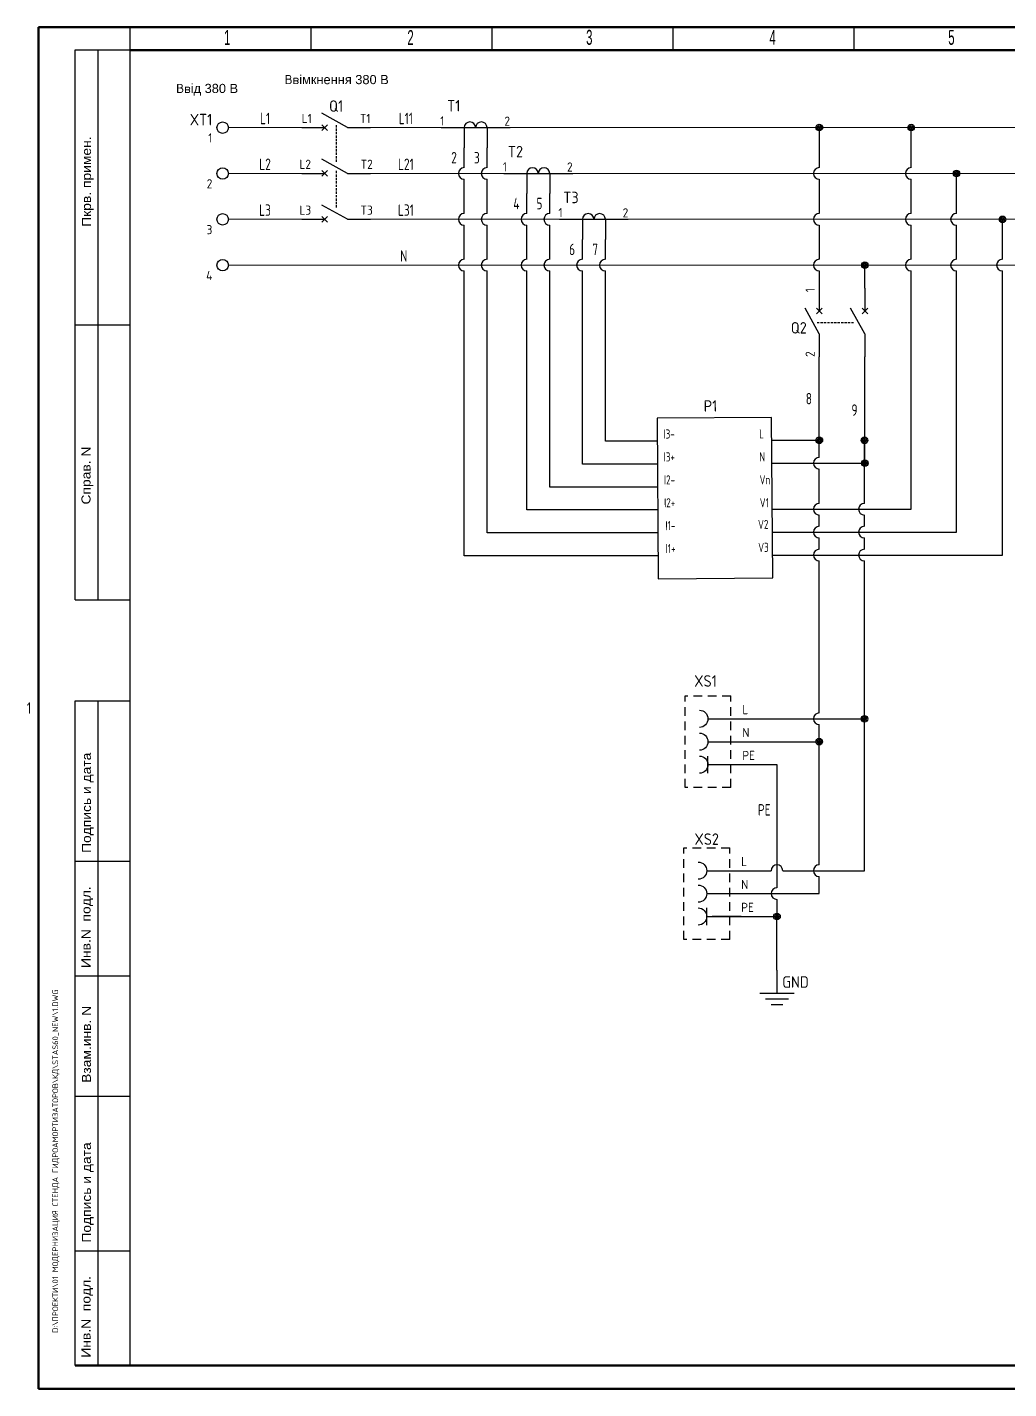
# Model space of a CAD drawing. Header units: millimetres. Extents: x -22 to 400, y -5 to 292.
# Drawn here: x -22.4 to 191.7, y -5.1 to 291.9 of the extents above; entities that cross this region are included whole.
import ezdxf
from ezdxf.enums import TextEntityAlignment as Align

# ---------------------------------------------------------------- set-up
doc = ezdxf.new("R2010")
doc.units = ezdxf.units.MM
doc.linetypes.add('Caddy_Solid', pattern=[0])
doc.linetypes.add('DASHED', pattern=[0.75, 0.5, -0.25])
for name, color, linetype in [('BLU_10.0mm^2', 5, 'Continuous'), ('GRN_0.75mm^2', 3, 'Continuous'), ('LINK', 9, 'DASHED'), ('SYMS', 7, 'Continuous'), ('TAGS', 51, 'Continuous'), ('TERMS', 4, 'Continuous'), ('TITLE', 7, 'Continuous'), ('WIREFIXED', 130, 'Continuous'), ('WIRENO', 70, 'Continuous')]:
    doc.layers.add(name, color=color, linetype=linetype)
doc.styles.add('Caddy_Vectorfont1n', font='arial.ttf', dxfattribs={"width": 1.1})
doc.styles.add('Caddy_Vectorfont1p', font='arial.ttf', dxfattribs={"width": 0.9})
doc.styles.add('GOST-2.304_Type-B', font='GOST Common.ttf')
doc.styles.add('ITALIC', font='ITALIC')
doc.styles.add('SIMPLEX', font='simplex')
doc.styles.add('WD', font='txt.shx')
doc.styles.add('WD_IEC', font='ISOCP2.shx', dxfattribs={"width": 0.9, "height": 4})

# ---------------------------------------------------------------- blocks, each defined once
blk = doc.blocks.new('wd_tb')
at = {"layer": 'TITLE', "color": 1, "style": 'ITALIC'}
for tag, p in [('DWG#', (71.9, 22.22)), ('TITLE#1', (13.67, 8.9)), ('TITLE#2', (2.38, 0.12)), ('TITLE#3', (2.35, -5.88)), ('TITLE#4', (0.88, -21.24))]:
    blk.add_attdef(tag, text='', height=2, dxfattribs=at).set_placement(p, align=Align.CENTER)
at = {"layer": 'TITLE', "color": 1}
for tag, p, height, style in [('JOB#', (-27.8, 21.28), 2, 'ITALIC'), ('ENGINEER', (-76.08, 2.7), 1.25, 'ITALIC'), ('DATE', (-40.71, 2.54), 1.25, 'SIMPLEX'), ('CHKDBY', (-76.23, -2.52), 1.25, 'ITALIC'), ('SHTS', (71.86, -5.33), 2, 'ITALIC'), ('NORMCON', (-76.52, -8.22), 1.25, 'ITALIC'), ('DRAWNBY', (-76.01, -22.6), 1.25, 'ITALIC')]:
    blk.add_attdef(tag, p, '', height=height, dxfattribs=dict(at, style=style))
at = {"layer": 'TITLE', "color": 1, "style": 'ITALIC'}
blk.add_attdef('SH#', text='', height=2, dxfattribs=at).set_placement((62.92, -5.33), align=Align.RIGHT)
at = {"layer": 'TITLE', "color": 1, "style": 'SIMPLEX'}
blk.add_attdef('CAD#', (-323.45, -16.36), '', height=1.25, rotation=90, dxfattribs=at)
at = {"layer": 'TITLE', "color": 7, "flags": 9}
blk.add_attdef('WD_TB', (-308.28, -23.38), '', height=1.57, dxfattribs=at)
blk = doc.blocks.new('HT0002')
blk.add_circle((0, 0), 1.25)
at = {"style": 'WD_IEC'}
for tag, p in [('INST', (-2.25, 6.5)), ('LOC', (-2.25, 3.5)), ('DESC1', (-2.25, -6.25)), ('DESC2', (-2.25, -9.25)), ('DESC3', (-2.25, -12.25))]:
    blk.add_attdef(tag, text='', height=2.5, dxfattribs=at).set_placement(p, align=Align.RIGHT)
at = {"style": 'WD_IEC', "flags": 1}
for tag, p, height in [('ASSYCODE', (2.75, 10.75), 1), ('CATDESC', (2.75, 9.25), 1), ('MFG', (2.75, 7.25), 1.5), ('CAT', (2.75, 4.75), 1.5), ('X4PIN01', (-1.25, 1), 0.25), ('X4TERM01', (-1.25, 0), 0.25), ('X4TERMDESC01', (-1.25, 0.5), 0.4), ('STRIPSEQ', (0, 0), 0.025), ('X2PIN01', (0, 2.25), 0.25), ('X2TERM01', (0, 1.25), 0.25), ('X8PIN01', (0, -0.25), 0.25), ('X2TERMDESC01', (0, 1.75), 0.4), ('X1PIN01', (1.25, 1), 0.25), ('X1TERM01', (1.25, 0), 0.25), ('X1TERMDESC01', (1.25, 0.5), 0.4), ('LINKTERM', (0, -0.04), 0.025), ('X8TERM01', (0, -1.25), 0.25), ('X8TERMDESC01', (0, -0.75), 0.4)]:
    blk.add_attdef(tag, p, '', height=height, dxfattribs=at)
at = {"style": 'WD_IEC', "flags": 8}
for tag, height, p in [('TAGSTRIP', 2.5, (-2.25, 0.5)), ('TERM01', 2, (-2.25, -3.25))]:
    blk.add_attdef(tag, text='', height=height, dxfattribs=at).set_placement(p, align=Align.RIGHT)
blk = doc.blocks.new('HCB1')
for p, q in [((2.5, 0), (-3.12, 3.12)), ((-7.5, 0), (-2.5, 0)), ((-1.88, -0.62), (-3.12, 0.62)), ((-1.88, 0.62), (-3.12, -0.62)), ((2.5, 0), (7.5, 0))]:
    blk.add_line(p, q)
at = {"style": 'WD_IEC'}
for tag, p in [('INST', (-5, 11.12)), ('LOC', (-5, 7.62)), ('TAG1', (-5, 4.12)), ('DESC1', (-5, -11.25)), ('DESC2', (-5, -14.75)), ('DESC3', (-5, -18.25))]:
    blk.add_attdef(tag, text='', height=2.5, dxfattribs=at).set_placement(p, align=Align.RIGHT)
for tag, p, height, flags in [('MFG', (4.92, 12.12), 1.5, 9), ('CAT', (4.92, 9.62), 1.5, 9), ('TERM01', (-7.5, 1), 2, 8), ('X4TERM01', (-7.5, 0), 0.32, 1), ('X2LINK', (0, 2.46), 0.32, 1), ('X8LINK', (0, 0.55), 0.32, 1), ('X1TERM02', (7.5, 0), 0.32, 1), ('ASSYCODE', (12.25, -2.75), 1, 1), ('FAMILY', (12.25, -4.25), 1, 1), ('CATDESC', (12.25, -5.75), 1, 1), ('CONTACT', (12.5, -7.5), 1, 1), ('COMMON', (13.75, -8.75), 1, 1)]:
    blk.add_attdef(tag, p, '', height=height, dxfattribs=dict(at, flags=flags))
at = {"style": 'WD_IEC', "flags": 8}
blk.add_attdef('TERM02', text='', height=2, dxfattribs=at).set_placement((7.5, 1), align=Align.RIGHT)
at = {"lineweight": 15, "style": 'WD_IEC'}
for tag, p in [('RATING1', (-5, -3.75)), ('XREF', (-5, -7.5))]:
    blk.add_attdef(tag, text='', height=2.5, dxfattribs=at).set_placement(p, align=Align.RIGHT)
blk = doc.blocks.new('HCB2')
for p, q in [((2.5, 0), (-3.12, 3.12)), ((-7.5, 0), (-2.5, 0)), ((-1.88, -0.62), (-3.12, 0.62)), ((-1.88, 0.62), (-3.12, -0.62)), ((2.5, 0), (7.5, 0))]:
    blk.add_line(p, q)
at = {"style": 'WD_IEC'}
for tag, p in [('INST', (-5, 11.12)), ('LOC', (-5, 7.62)), ('TAG2', (-5, 4.12)), ('DESC1', (-5, -13.75)), ('DESC2', (-5, -17.25)), ('DESC3', (-5, -20.75))]:
    blk.add_attdef(tag, text='', height=2.5, dxfattribs=at).set_placement(p, align=Align.RIGHT)
for tag, p, height, flags in [('TERM01', (-8, 1), 2, 8), ('X4TERM01', (-7.5, 0), 0.32, 1), ('X2LINK', (0, 2.46), 0.32, 1), ('X8LINK', (0, 0.55), 0.32, 1), ('X1TERM02', (7.5, 0), 0.32, 1), ('FAMILY', (12.25, -4.25), 1, 1), ('CONTACT', (12.5, -7.5), 1, 1)]:
    blk.add_attdef(tag, p, '', height=height, dxfattribs=dict(at, flags=flags))
at = {"style": 'WD_IEC', "flags": 8}
blk.add_attdef('TERM02', text='', height=2, dxfattribs=at).set_placement((8, 1), align=Align.RIGHT)
at = {"lineweight": 15, "style": 'WD_IEC', "flags": 1}
blk.add_attdef('RATING1', text='', height=2.5, dxfattribs=at).set_placement((-5, -6.25), align=Align.RIGHT)
at = {"lineweight": 15, "style": 'WD_IEC'}
blk.add_attdef('XREF', text='', height=2.5, dxfattribs=at).set_placement((-5, -10), align=Align.RIGHT)
blk = doc.blocks.new('HXF1T1')
for p, q in [((-7.5, 0), (7.5, 0)), ((-2.5, 0), (-2.5, -4.4)), ((2.5, 0), (2.5, -4.4))]:
    blk.add_line(p, q)
for centre in [(-1.25, 0), (1.25, 0)]:
    blk.add_arc(centre, 1.25, 0, 180)
at = {"style": 'WD_IEC'}
for tag, height, p in [('INST', 2.5, (-3.32, 9.51)), ('LOC', 2.5, (-3.32, 6.51)), ('TAG1', 2.5, (-3.32, 3.51)), ('TERM02', 2, (7.5, 0.41)), ('RATING1', 2.5, (-3.42, -3.63)), ('DESC1', 2.5, (-3.42, -11.78)), ('DESC2', 2.5, (-3.42, -15.49)), ('DESC3', 2.5, (-3.42, -18.83))]:
    blk.add_attdef(tag, text='', height=height, dxfattribs=at).set_placement(p, align=Align.RIGHT)
at = {"style": 'WD_IEC', "flags": 1}
for tag, p, height in [('MFG', (10.05, 3.46), 1.5), ('X4TERM01', (-7.5, 0), 0.32), ('CAT', (10.05, 0.96), 1.5), ('ASSYCODE', (10.03, -2.06), 1), ('FAMILY', (10.03, -3.61), 1), ('X8TERM04', (-2.5, -4.4), 0.32), ('X8TERM03', (2.5, -4.4), 0.32), ('CATDESC', (10.03, -5.11), 1)]:
    blk.add_attdef(tag, p, '', height=height, dxfattribs=at)
at = {"style": 'WD_IEC'}
for tag, p in [('TERM01', (-7.73, 0.46)), ('TERM04', (-2.6, -4.36)), ('TERM03', (2.48, -4.36))]:
    blk.add_attdef(tag, p, '', height=2, dxfattribs=at)
at = {"style": 'WD_IEC', "flags": 1}
blk.add_attdef('X1TERM02', (7.5, 0), '', height=0.32, rotation=0.0742, dxfattribs=at)
at = {"lineweight": 15, "style": 'WD_IEC'}
blk.add_attdef('XREF', text='', height=2.5, dxfattribs=at).set_placement((-3.42, -7.93), align=Align.RIGHT)
blk = doc.blocks.new('WDDOT')
for radius in [0.72, 0.449, 0.223]:
    blk.add_circle((0, 0), radius)
blk = doc.blocks.new('VCB1')
for p, q in [((0, 7.5), (0, 2.5)), ((0, -2.5), (-3.12, 3.12)), ((0.62, 1.88), (-0.62, 3.12)), ((-0.62, 1.88), (0.62, 3.12)), ((0, -2.5), (0, -7.5))]:
    blk.add_line(p, q)
at = {"style": 'WD_IEC'}
for tag, p in [('INST', (-8, 5.25)), ('LOC', (-8, 1.75)), ('TAG1', (-8, -1.75)), ('RATING1', (-8, -6.35)), ('DESC1', (-8, -14.35)), ('DESC2', (-8, -17.85)), ('DESC3', (-8, -21.35))]:
    blk.add_attdef(tag, text='', height=2.5, dxfattribs=at).set_placement(p, align=Align.RIGHT)
blk.add_attdef('TERM01', text='', height=2, rotation=90, dxfattribs=at).set_placement((-1, 7.5), align=Align.RIGHT)
at = {"style": 'WD_IEC', "flags": 1}
for tag, p, height in [('X2TERM01', (0, 7.5), 0.32), ('MFG', (2.75, 6.5), 1.5), ('CAT', (2.75, 4), 1.5), ('X4LINK', (-2, 0), 0.32), ('X1LINK', (-0.5, 0), 0.32), ('X8TERM02', (0, -7.5), 0.32), ('ASSYCODE', (1, -9), 1), ('FAMILY', (1, -10.5), 1), ('CATDESC', (1, -12), 1), ('CONTACT', (1, -13.5), 1), ('COMMON', (2.25, -14.75), 1)]:
    blk.add_attdef(tag, p, '', height=height, dxfattribs=at)
at = {"style": 'WD_IEC'}
blk.add_attdef('TERM02', (-1, -7.5), '', height=2, rotation=90, dxfattribs=at)
at = {"lineweight": 15, "style": 'WD_IEC'}
blk.add_attdef('XREF', text='', height=2.5, dxfattribs=at).set_placement((-8, -10.35), align=Align.RIGHT)
blk = doc.blocks.new('VCB2')
for p, q in [((0, 7.5), (0, 2.5)), ((0, -2.5), (-3.12, 3.12)), ((0.62, 1.88), (-0.62, 3.12)), ((-0.62, 1.88), (0.62, 3.12)), ((0, -2.5), (0, -7.5))]:
    blk.add_line(p, q)
at = {"style": 'WD_IEC'}
blk.add_attdef('TERM01', text='', height=2, rotation=90, dxfattribs=at).set_placement((-1, 7.5), align=Align.RIGHT)
at = {"style": 'WD_IEC', "flags": 1}
for tag, p, height in [('X2TERM01', (0, 7.5), 0.32), ('X4LINK', (-2.5, 0), 0.32), ('X1LINK', (-0.5, 0), 0.32), ('X8TERM02', (0, -7.5), 0.32), ('FAMILY', (1, -10.5), 1), ('CONTACT', (1, -13.5), 1)]:
    blk.add_attdef(tag, p, '', height=height, dxfattribs=at)
at = {"style": 'WD_IEC'}
for tag, p in [('INST', (-8, 2.65)), ('LOC', (-8, -0.35)), ('TAG2', (-8, -3.35)), ('DESC1', (-8, -13.35)), ('DESC2', (-8, -16.35)), ('DESC3', (-8, -19.35))]:
    blk.add_attdef(tag, text='', height=2.5, dxfattribs=at).set_placement(p, align=Align.RIGHT)
blk.add_attdef('TERM02', (-1, -7.5), '', height=2, rotation=90, dxfattribs=at)
at = {"style": 'WD_IEC', "flags": 1}
blk.add_attdef('RATING1', text='', height=2.5, dxfattribs=at).set_placement((-8, -6.35), align=Align.RIGHT)
at = {"lineweight": 15, "style": 'WD_IEC'}
blk.add_attdef('XREF', text='', height=2.5, dxfattribs=at).set_placement((-8, -10.35), align=Align.RIGHT)
blk = doc.blocks.new('HPM1_017_EM20')
at = {"layer": 'SYMS'}
blk.add_lwpolyline([(-12.44, 17.52), (12.47, 17.52), (12.47, -17.5), (-12.5, -17.5)], close=True, dxfattribs=at)
at = {"style": 'WD_IEC'}
for tag, height, p in [('INST', 2.7, (2.79, 24.92)), ('LOC', 2.7, (2.79, 21.92)), ('TAG1', 2.5, (2.88, 18.88)), ('XREF', 2.7, (4.36, 13.95)), ('DESC1', 2.7, (4.36, 11.15)), ('DESC2', 2.7, (4.36, 7.91)), ('DESC3', 2.7, (4.36, 4.67))]:
    blk.add_attdef(tag, text='', height=height, dxfattribs=at).set_placement(p, align=Align.RIGHT)
for tag, p, height, style, flags in [('MFG', (12.8, 26.18), 1.5, 'WD_IEC', 9), ('CAT', (12.8, 23.68), 1.5, 'WD_IEC', 9), ('ASSYCODE', (12.66, 21.55), 1, 'WD_IEC', 1), ('FAMILY', (12.84, 19.53), 1, 'WD_IEC', 1), ('X2LINK', (0.02, 17.52), 0.01, 'WD', 1), ('X4TERM01', (-12.44, 12.52), 0.08, 'WD_IEC', 1), ('X1TERM12', (12.47, 12.5), 0.08, 'WD_IEC', 1), ('X4TERM02', (-12.45, 7.53), 0.08, 'WD_IEC', 1), ('X1TERM11', (12.47, 7.5), 0.08, 'WD_IEC', 1), ('X4TERM03', (-12.46, 2.5), 0.08, 'WD_IEC', 1), ('X1TERM10', (12.47, 2.5), 0.08, 'WD_IEC', 1), ('X4TERM04', (-12.47, -2.5), 0.08, 'WD_IEC', 1), ('X1TERM09', (12.47, -2.5), 0.08, 'WD_IEC', 1), ('X4TERM05', (-12.48, -7.5), 0.08, 'WD_IEC', 1), ('X1TERM08', (12.47, -7.5), 0.08, 'WD_IEC', 1), ('X4TERM06', (-12.49, -12.5), 0.08, 'WD_IEC', 1), ('X1TERM07', (12.47, -12.5), 0.08, 'WD_IEC', 1)]:
    blk.add_attdef(tag, p, '', height=height, dxfattribs=dict(style=style, flags=flags))
at = {"style": 'WD_IEC', "width": 0.8}
for tag, p in [('TERM01', (-12.44, 13.52)), ('TERM02', (-12.45, 8.53)), ('TERM03', (-12.46, 3.5)), ('TERM04', (-12.47, -1.5)), ('TERM05', (-12.48, -6.5)), ('TERM06', (-12.49, -11.5))]:
    blk.add_attdef(tag, p, '', height=2, dxfattribs=at)
for tag, p in [('TERM12', (12.47, 13.5)), ('TERM11', (12.47, 8.5)), ('TERM10', (12.47, 3.5)), ('TERM09', (12.47, -1.5)), ('TERM08', (12.47, -6.5)), ('TERM07', (12.47, -11.5))]:
    blk.add_attdef(tag, text='', height=2, dxfattribs=at).set_placement(p, align=Align.RIGHT)
blk = doc.blocks.new('WD_WNH')
at = {"linetype": 'Continuous', "style": 'WD_IEC', "width": 0.8}
blk.add_attdef('WIRENO', text='', height=2.5, dxfattribs=at).set_placement((0, 0.75), align=Align.CENTER)
at = {"style": 'WD_IEC', "flags": 1}
for tag, p in [('W08USER', (0, 0.375)), ('W04USER', (0, 0.875)), ('W05USER', (0, 0.75)), ('W09USER', (0, 0.25)), ('W03USER', (0, 1)), ('W06USER', (0, 0.625)), ('W07USER', (0, 0.5)), ('W02USER', (0, 1.125)), ('W01USER', (0, 1.25)), ('W10USER', (0, 0.125))]:
    blk.add_attdef(tag, text='', height=0.08, dxfattribs=at).set_placement(p, align=Align.CENTER)
blk = doc.blocks.new('WD_WNV')
at = {"linetype": 'Continuous', "style": 'WD_IEC', "width": 0.8}
blk.add_attdef('WIRENO', text='', height=2.5, dxfattribs=at).set_placement((-1.6, 0), align=Align.MIDDLE_RIGHT)
at = {"style": 'WD_IEC', "flags": 1}
for tag, p in [('W08USER', (-1, 0.375)), ('W04USER', (-1, 0.875)), ('W05USER', (-1, 0.75)), ('W09USER', (-1, 0.25)), ('W03USER', (-1, 1)), ('W06USER', (-1, 0.625)), ('W07USER', (-1, 0.5)), ('W02USER', (-1, 1.125)), ('W01USER', (-1, 1.25)), ('W10USER', (-1, 0.125))]:
    blk.add_attdef(tag, text='', height=0.08, dxfattribs=at).set_placement(p, align=Align.CENTER)
blk = doc.blocks.new('HCN1RSGL')
for p, q in [((4.375, 5), (2.5, 5)), ((2.5, 3.75), (2.5, 5)), ((7.5, 5), (5.625, 5)), ((10.625, 5), (8.75, 5)), ((12.5, 5), (11.875, 5)), ((12.5, 3.75), (12.5, 5)), ((2.5, 0.625), (2.5, 2.5)), ((7.5, 0), (2.5, 0)), ((12.5, 0.625), (12.5, 2.5)), ((2.5, -2.5), (2.5, -0.625)), ((12.5, -2.5), (12.5, -0.625)), ((2.5, -5.625), (2.5, -3.75)), ((7.5, -5), (2.5, -5)), ((12.5, -5.625), (12.5, -3.75)), ((2.5, -8.75), (2.5, -6.875)), ((7.5, -11.875), (7.5, -8.125)), ((12.5, -8.75), (12.5, -6.875)), ((7.5, -10), (2.5, -10)), ((2.5, -11.875), (2.5, -10)), ((12.5, -11.875), (12.5, -10)), ((2.5, -15), (2.5, -13.125)), ((12.5, -15), (12.5, -13.125)), ((2.5, -15), (4.375, -15)), ((5.625, -15), (7.5, -15)), ((8.75, -15), (10.625, -15)), ((11.875, -15), (12.5, -15))]:
    blk.add_line(p, q)
at = {"linetype": 'Continuous'}
for p, q in [((2.5, 0), (0, 0)), ((2.5, -5), (0, -5)), ((2.5, -10), (0, -10))]:
    blk.add_line(p, q, dxfattribs=at)
for centre in [(9.375, 0), (9.375, -5), (9.375, -10)]:
    blk.add_arc(centre, 1.875, 90, 270)
at = {"style": 'WD_IEC'}
for tag, p in [('INST', (2.25, 17.5)), ('LOC', (2.25, 14)), ('RATING1', (2.25, 10.5)), ('TAG1', (2.25, 7))]:
    blk.add_attdef(tag, text='', height=2.5, dxfattribs=at).set_placement(p, align=Align.RIGHT)
for tag, p, height, flags in [('TERM01', (0, 1), 2, 8), ('MFG', (15, 3.75), 1.5, 9), ('X4TERM01', (0, 0), 0.32, 1), ('CAT', (15, 1.25), 1.5, 9), ('TERM02', (0, -4), 2, 8), ('X4TERM02', (0, -5), 0.32, 1), ('TERM03', (0, -9), 2, 8), ('X4TERM03', (0, -10), 0.32, 1), ('ASSYCODE', (13.5, -16.5), 1, 1), ('FAMILY', (13.5, -18), 1, 1), ('CATDESC', (13.5, -19.5), 1, 1)]:
    blk.add_attdef(tag, p, '', height=height, dxfattribs=dict(at, flags=flags))
at = {"lineweight": 15, "style": 'WD_IEC'}
blk.add_attdef('XREF', text='', height=2.5, dxfattribs=at).set_placement((0.25, -15.25), align=Align.RIGHT)
at = {"style": 'WD_IEC'}
for tag, p in [('DESC1', (7.5, -18.75)), ('DESC2', (7.5, -22.25)), ('DESC3', (7.5, -25.75))]:
    blk.add_attdef(tag, text='', height=2.5, dxfattribs=at).set_placement(p, align=Align.MIDDLE)
blk = doc.blocks.new('HGND2')
for p, q in [((5, -3.75), (5, 3.75)), ((0, 0), (5, 0)), ((6.25, -2.5), (6.25, 2.5)), ((7.5, -1.25), (7.5, 1.25))]:
    blk.add_line(p, q)
at = {"style": 'WD_IEC'}
for tag, p in [('INST', (2.5, 11.63)), ('LOC', (2.5, 8.13)), ('TAG1', (2.5, 4.63))]:
    blk.add_attdef(tag, text='', height=2.5, dxfattribs=at).set_placement(p, align=Align.RIGHT)
at = {"style": 'WD_IEC', "flags": 1}
blk.add_attdef('X4TERM01', (0, 0), '', height=0.32, dxfattribs=at)

msp = doc.modelspace()

# ---------------------------------------------------------------- linework, layer by layer
at = {"color": 0, "linetype": 'Caddy_Solid', "lineweight": 50}
msp.add_line((400, 291.94), (-20, 291.94), dxfattribs=at)
at = {"linetype": 'Caddy_Solid', "lineweight": 50}
for p, q in [((-20, 291.94), (-20, -5.06)), ((0, 286.94), (395, 286.94)), ((395, 0), (-12, 0)), ((-20, -5.06), (400, -5.06))]:
    msp.add_line(p, q, dxfattribs=at)
at = {"linetype": 'Caddy_Solid', "lineweight": 25}
for p, q in [((0, 286.94), (0, 291.94)), ((39.5, 286.94), (39.5, 291.94)), ((79, 286.94), (79, 291.94)), ((118.5, 286.94), (118.5, 291.94)), ((158, 286.94), (158, 291.94))]:
    msp.add_line(p, q, dxfattribs=at)
at = {"linetype": 'Caddy_Solid'}
for p, q in [((-12, 287), (0, 287)), ((-12, 167), (-12, 287)), ((-7, 287), (-7, 167)), ((0, 0), (0, 287)), ((0, 0), (0, 287)), ((-12, 227), (0, 227)), ((-12, 167), (0, 167)), ((-12, 0), (-12, 145)), ((-12, 145), (0, 145)), ((-12, 0), (-12, 145)), ((-7, 145), (-7, 0)), ((-7, 145), (-7, 0)), ((-12, 110), (0, 110)), ((-12, 85), (0, 85)), ((-12, 58.74), (0, 58.74)), ((-12, 25), (0, 25)), ((-12, 25), (0, 25)), ((1.06, 0), (0, 0))]:
    msp.add_line(p, q, dxfattribs=at)
msp.add_line((133.32, 97.93), (126.97, 97.93))
at = {"layer": 'BLU_10.0mm^2', "lineweight": 13}
for p, q in [((21.45, 270.04), (37.45, 270.04)), ((52.45, 270.04), (67.89, 270.04)), ((82.89, 270.04), (364.46, 270.04)), ((21.45, 260.04), (37.45, 260.04)), ((52.45, 260.04), (81.56, 260.04)), ((96.56, 260.04), (364.46, 260.04)), ((21.45, 250.04), (37.45, 250.04)), ((52.45, 250.04), (93.69, 250.04)), ((108.69, 250.04), (364.46, 250.04)), ((21.45, 240.04), (364.46, 240.04))]:
    msp.add_line(p, q, dxfattribs=at)
at = {"layer": 'GRN_0.75mm^2'}
for p, q in [((150.37, 270.04), (150.37, 261.31)), ((170.41, 261.31), (170.41, 270.04)), ((72.89, 261.31), (72.89, 265.64)), ((77.89, 261.31), (77.89, 265.64)), ((72.89, 251.31), (72.89, 258.77)), ((77.89, 251.31), (77.89, 258.77)), ((150.37, 258.77), (150.37, 251.31)), ((170.41, 251.31), (170.41, 258.77)), ((180.29, 251.31), (180.29, 260.04)), ((86.56, 251.31), (86.56, 255.64)), ((91.56, 251.31), (91.56, 255.64)), ((190.31, 241.31), (190.31, 250.04)), ((72.89, 241.31), (72.89, 248.77)), ((77.89, 241.31), (77.89, 248.77)), ((86.56, 241.31), (86.56, 248.77)), ((91.56, 241.31), (91.56, 248.77)), ((150.37, 248.77), (150.37, 241.31)), ((170.41, 241.31), (170.41, 248.77)), ((180.29, 241.31), (180.29, 248.77)), ((98.69, 241.31), (98.69, 245.64)), ((103.69, 241.31), (103.69, 245.64)), ((72.89, 176.64), (72.89, 238.77)), ((77.89, 181.64), (77.89, 238.77)), ((86.56, 186.64), (86.56, 238.77)), ((91.56, 191.64), (91.56, 238.77)), ((98.69, 196.64), (98.69, 238.77)), ((103.69, 201.64), (103.69, 238.77)), ((150.37, 238.77), (150.37, 235.03)), ((160.31, 235.03), (160.31, 240.04)), ((170.41, 186.8), (170.41, 238.77)), ((180.29, 181.8), (180.29, 238.77)), ((190.31, 176.8), (190.31, 238.77)), ((150.37, 201.83), (150.37, 220.03)), ((160.31, 196.84), (160.31, 220.03)), ((115.05, 201.64), (103.69, 201.64)), ((139.96, 201.83), (150.37, 201.83)), ((150.37, 198.11), (150.37, 201.82)), ((160.21, 188.07), (160.21, 201.82)), ((115.08, 196.64), (98.69, 196.64)), ((140, 196.84), (160.31, 196.84)), ((150.37, 188.07), (150.37, 195.57)), ((115.11, 191.64), (91.56, 191.64)), ((115.15, 186.64), (86.56, 186.64)), ((140.09, 186.8), (170.41, 186.8)), ((150.37, 183.07), (150.37, 185.53)), ((160.21, 183.07), (160.21, 185.53)), ((115.18, 181.64), (77.89, 181.64)), ((140.13, 181.8), (180.29, 181.8)), ((150.37, 178.07), (150.37, 180.53)), ((160.21, 178.07), (160.21, 180.53)), ((115.21, 176.64), (72.89, 176.64)), ((140.17, 176.8), (190.31, 176.8)), ((150.37, 142.36), (150.37, 175.53)), ((160.21, 141.09), (160.21, 175.53)), ((133.57, 141.09), (160.21, 141.09)), ((150.37, 136.09), (150.37, 139.82)), ((160.21, 107.95), (160.21, 141.09)), ((133.57, 136.09), (150.37, 136.09)), ((150.35, 109.22), (150.35, 136.08)), ((133.57, 131.09), (141.13, 131.09)), ((141.13, 131.09), (141.13, 104.22)), ((133.32, 107.95), (139.86, 107.95)), ((142.4, 107.95), (160.21, 107.95)), ((150.35, 102.95), (150.35, 106.68)), ((133.32, 102.95), (150.35, 102.95)), ((141.13, 101.68), (141.13, 97.93)), ((133.32, 97.95), (141.13, 97.95)), ((141.13, 86.26), (141.13, 97.95))]:
    msp.add_line(p, q, dxfattribs=at)
for centre, start, end in [((72.89, 260.04), 90, 270), ((77.89, 260.04), 90, 270), ((150.37, 260.04), 90, 270), ((170.41, 260.04), 90, 270), ((72.89, 250.04), 90, 270), ((77.89, 250.04), 90, 270), ((86.56, 250.04), 90, 270), ((91.56, 250.04), 90, 270), ((150.37, 250.04), 90, 270), ((170.41, 250.04), 90, 270), ((180.29, 250.04), 90, 270), ((72.89, 240.04), 90, 270), ((77.89, 240.04), 90, 270), ((86.56, 240.04), 90, 270), ((91.56, 240.04), 90, 270), ((98.69, 240.04), 90, 270), ((103.69, 240.04), 90, 270), ((150.37, 240.04), 90, 270), ((170.41, 240.04), 90, 270), ((180.29, 240.04), 90, 270), ((190.31, 240.04), 90, 270), ((150.37, 196.84), 90, 270), ((150.37, 186.8), 90, 270), ((160.21, 186.8), 90, 270), ((150.37, 181.8), 90, 270), ((160.21, 181.8), 90, 270), ((150.37, 176.8), 90, 270), ((160.21, 176.8), 90, 270), ((150.37, 141.09), 90, 270), ((141.13, 107.95), 0, 180), ((150.35, 107.95), 90, 270), ((141.13, 102.95), 90, 270)]:
    msp.add_arc(centre, 1.27, start, end, dxfattribs=at)
at = {"layer": 'LINK'}
for points in [[(44.95, 270.59), (44.95, 262.5)], [(44.95, 260.59), (44.95, 252.5)], [(149.87, 227.53), (157.81, 227.53)]]:
    msp.add_lwpolyline(points, dxfattribs=at)

# ---------------------------------------------------------------- block references
ref = msp.add_blockref('wd_tb', (307.77, 23.49))
ref.add_attrib('CAD#', 'D:\\ПРОЕКТИ\\01 МОДЕРНИЗАЦИЯ СТЕНДА ГИДРОАМОРТИЗАТОРОВ\\КД\\STAS60_NEW\\1.DWG', (-15.69, 7.12), dxfattribs={"layer": 'TITLE', "color": 1, "height": 1.25, "rotation": 90, "style": 'SIMPLEX'})
ref.add_attrib('JOB#', '4', (279.97, 44.77), dxfattribs={"layer": 'TITLE', "color": 1, "height": 2, "style": 'ITALIC'})
ref.add_attrib('DWG#', 'Е3', dxfattribs={"layer": 'TITLE', "color": 1, "height": 2, "style": 'ITALIC'}).set_placement((379.67, 45.7), align=Align.CENTER)
ref.add_attrib('TITLE#1', 'ВП "КБ Атомприлад"', dxfattribs={"layer": 'TITLE', "color": 1, "height": 2, "style": 'ITALIC'}).set_placement((367.87, 7.62), align=Align.CENTER)
ref.add_attrib('TITLE#2', 'Шафа силова', dxfattribs={"layer": 'TITLE', "color": 1, "height": 2, "style": 'ITALIC'}).set_placement((310.15, 30.19), align=Align.CENTER)
ref.add_attrib('TITLE#3', 'Схема електрична принципова', dxfattribs={"layer": 'TITLE', "color": 1, "height": 2, "style": 'ITALIC'}).set_placement((310.11, 17.61), align=Align.CENTER)
ref.add_attrib('ENGINEER', 'Влащук', (231.68, 26.18), dxfattribs={"layer": 'TITLE', "color": 1, "height": 1.25, "style": 'ITALIC'})
ref.add_attrib('CHKDBY', 'Старіковський', (231.54, 20.97), dxfattribs={"layer": 'TITLE', "color": 1, "height": 2, "style": 'GOST-2.304_Type-B'})
ref.add_attrib('DRAWNBY', 'Гонтарєв', (231.75, 0.89), dxfattribs={"layer": 'TITLE', "color": 1, "height": 1.25, "style": 'ITALIC'})
ref.add_attrib('DATE', '05.12.', (267.06, 26.03), dxfattribs={"layer": 'TITLE', "color": 1, "height": 1.25, "style": 'SIMPLEX'})
ref.add_attrib('SH#', '1', dxfattribs={"layer": 'TITLE', "color": 1, "height": 2, "style": 'ITALIC'}).set_placement((361.38, 16.85), align=Align.RIGHT)
ref.add_attrib('SHTS', '1', (390.11, 16.75), dxfattribs={"layer": 'TITLE', "color": 1, "height": 2, "style": 'ITALIC'})
at = {"layer": 'SYMS'}
ref = msp.add_blockref('HCB1', (44.95, 270.04), dxfattribs=at)
ref.add_attrib('TERM02', 'T1', dxfattribs={"layer": 'TERMS', "height": 2, "style": 'WD_IEC', "flags": 8}).set_placement((52.45, 271.04), align=Align.RIGHT)
ref.add_attrib('TERM01', 'L1', (37.45, 271.04), dxfattribs={"layer": 'TERMS', "height": 2, "style": 'WD_IEC', "flags": 8})
ref.add_attrib('TAG1', 'Q1', dxfattribs={"layer": 'TAGS', "height": 2.5, "style": 'WD_IEC'}).set_placement((46.5, 273.49), align=Align.RIGHT)
ref = msp.add_blockref('HXF1T1', (75.39, 270.04), dxfattribs=at)
ref.add_attrib('TERM02', '2', dxfattribs={"layer": 'TERMS', "height": 2, "style": 'WD_IEC'}).set_placement((82.89, 270.45), align=Align.RIGHT)
ref.add_attrib('TERM01', '1', (67.66, 270.5), dxfattribs={"layer": 'TERMS', "height": 2, "style": 'WD_IEC'})
ref.add_attrib('TAG1', 'T1', dxfattribs={"layer": 'TAGS', "height": 2.5, "style": 'WD_IEC'}).set_placement((72.06, 273.55), align=Align.RIGHT)
ref = msp.add_blockref('HT0002', (20.2, 270.04), dxfattribs=at)
ref.add_attrib('TERM01', '1', dxfattribs={"layer": 'TERMS', "height": 2, "style": 'WD_IEC', "flags": 8}).set_placement((17.95, 266.79), align=Align.RIGHT)
ref.add_attrib('TAGSTRIP', 'XT1', dxfattribs={"layer": 'TAGS', "height": 2.5, "style": 'WD_IEC', "flags": 8}).set_placement((17.95, 270.54), align=Align.RIGHT)
for name, p in [('WDDOT', (150.37, 270.04)), ('WDDOT', (170.41, 270.04)), ('WDDOT', (180.29, 260.04)), ('WDDOT', (190.31, 250.04)), ('WDDOT', (160.31, 240.04)), ('VCB2', (160.31, 227.53)), ('WDDOT', (150.37, 201.83)), ('WDDOT', (160.21, 201.82)), ('WDDOT', (160.31, 196.84)), ('WDDOT', (160.21, 141.09)), ('WDDOT', (150.35, 136.09)), ('WDDOT', (141.13, 97.95))]:
    msp.add_blockref(name, p, dxfattribs=at)
ref = msp.add_blockref('HXF1T1', (89.06, 260.04), dxfattribs=at)
ref.add_attrib('TERM02', '2', dxfattribs={"layer": 'TERMS', "height": 2, "style": 'WD_IEC'}).set_placement((96.56, 260.45), align=Align.RIGHT)
ref.add_attrib('TERM01', '1', (81.33, 260.5), dxfattribs={"layer": 'TERMS', "height": 2, "style": 'WD_IEC'})
ref.add_attrib('TAG1', 'T2', dxfattribs={"layer": 'TAGS', "height": 2.5, "style": 'WD_IEC'}).set_placement((85.73, 263.55), align=Align.RIGHT)
ref = msp.add_blockref('HCB2', (44.95, 260.04), dxfattribs=at)
ref.add_attrib('TERM02', 'T2', dxfattribs={"layer": 'TERMS', "height": 2, "style": 'WD_IEC', "flags": 8}).set_placement((52.95, 261.04), align=Align.RIGHT)
ref.add_attrib('TERM01', 'L2', (36.95, 261.04), dxfattribs={"layer": 'TERMS', "height": 2, "style": 'WD_IEC', "flags": 8})
ref = msp.add_blockref('HT0002', (20.2, 260.04), dxfattribs=at)
ref.add_attrib('TERM01', '2', dxfattribs={"layer": 'TERMS', "height": 2, "style": 'WD_IEC', "flags": 8}).set_placement((17.95, 256.79), align=Align.RIGHT)
ref = msp.add_blockref('HXF1T1', (101.19, 250.04), dxfattribs=at)
ref.add_attrib('TERM02', '2', dxfattribs={"layer": 'TERMS', "height": 2, "style": 'WD_IEC'}).set_placement((108.69, 250.45), align=Align.RIGHT)
ref.add_attrib('TERM01', '1', (93.46, 250.5), dxfattribs={"layer": 'TERMS', "height": 2, "style": 'WD_IEC'})
ref.add_attrib('TAG1', 'T3', dxfattribs={"layer": 'TAGS', "height": 2.5, "style": 'WD_IEC'}).set_placement((97.86, 253.55), align=Align.RIGHT)
ref = msp.add_blockref('HCB2', (44.95, 250.04), dxfattribs=at)
ref.add_attrib('TERM02', 'T3', dxfattribs={"layer": 'TERMS', "height": 2, "style": 'WD_IEC', "flags": 8}).set_placement((52.95, 251.04), align=Align.RIGHT)
ref.add_attrib('TERM01', 'L3', (36.95, 251.04), dxfattribs={"layer": 'TERMS', "height": 2, "style": 'WD_IEC', "flags": 8})
ref = msp.add_blockref('HT0002', (20.2, 250.04), dxfattribs=at)
ref.add_attrib('TERM01', '3', dxfattribs={"layer": 'TERMS', "height": 2, "style": 'WD_IEC', "flags": 8}).set_placement((17.95, 246.79), align=Align.RIGHT)
ref = msp.add_blockref('HT0002', (20.2, 240.04), dxfattribs=at)
ref.add_attrib('TERM01', '4', dxfattribs={"layer": 'TERMS', "height": 2, "style": 'WD_IEC', "flags": 8}).set_placement((17.95, 236.79), align=Align.RIGHT)
ref = msp.add_blockref('VCB1', (150.37, 227.53), dxfattribs=at)
ref.add_attrib('TERM02', '2', (149.37, 220.03), dxfattribs={"layer": 'TERMS', "height": 2, "rotation": 90, "style": 'WD_IEC'})
ref.add_attrib('TERM01', '1', dxfattribs={"layer": 'TERMS', "height": 2, "rotation": 90, "style": 'WD_IEC'}).set_placement((149.37, 235.03), align=Align.RIGHT)
ref.add_attrib('TAG1', 'Q2', dxfattribs={"layer": 'TAGS', "height": 2.5, "style": 'WD_IEC'}).set_placement((147.63, 225.12), align=Align.RIGHT)
ref = msp.add_blockref('HPM1_017_EM20', (127.6, 189.22), dxfattribs=dict(at, xscale=-1, rotation=0.3784145770376579))
ref.add_attrib('TAG1', 'P1', dxfattribs={"layer": 'TAGS', "height": 2.5, "rotation": 360.3784, "style": 'WD_IEC'}).set_placement((128.12, 208.09), align=Align.RIGHT)
ref.add_attrib('TERM01', 'L', (137.25, 202.24), dxfattribs={"layer": 'TERMS', "height": 2, "rotation": 0.3784, "style": 'WD_IEC', "width": 0.8})
ref.add_attrib('TERM02', 'N', (137.29, 197.24), dxfattribs={"layer": 'TERMS', "height": 2, "rotation": 0.3784, "style": 'WD_IEC', "width": 0.8})
ref.add_attrib('TERM03', 'Vn', (137.34, 192.21), dxfattribs={"layer": 'TERMS', "height": 2, "rotation": 0.3784, "style": 'WD_IEC', "width": 0.8})
ref.add_attrib('TERM04', 'V1', (137.38, 187.21), dxfattribs={"layer": 'TERMS', "height": 2, "rotation": 0.3784, "style": 'WD_IEC', "width": 0.8})
ref.add_attrib('TERM05', 'V2', (137, 182.47), dxfattribs={"layer": 'TERMS', "height": 2, "rotation": 0.3784, "style": 'WD_IEC', "width": 0.8})
ref.add_attrib('TERM06', 'V3', (137.04, 177.47), dxfattribs={"layer": 'TERMS', "height": 2, "rotation": 0.3784, "style": 'WD_IEC', "width": 0.8})
ref.add_attrib('TERM07', 'I1+', dxfattribs={"layer": 'TERMS', "height": 2, "rotation": 0.3784, "style": 'WD_IEC', "width": 0.8}).set_placement((119.01, 177.22), align=Align.RIGHT)
ref.add_attrib('TERM08', 'I1-', dxfattribs={"layer": 'TERMS', "height": 2, "rotation": 0.3784, "style": 'WD_IEC', "width": 0.8}).set_placement((118.97, 182.22), align=Align.RIGHT)
ref.add_attrib('TERM09', 'I2+', dxfattribs={"layer": 'TERMS', "height": 2, "rotation": 0.3784, "style": 'WD_IEC', "width": 0.8}).set_placement((118.94, 187.22), align=Align.RIGHT)
ref.add_attrib('TERM10', 'I2-', dxfattribs={"layer": 'TERMS', "height": 2, "rotation": 0.3784, "style": 'WD_IEC', "width": 0.8}).set_placement((118.91, 192.22), align=Align.RIGHT)
ref.add_attrib('TERM11', 'I3+', dxfattribs={"layer": 'TERMS', "height": 2, "rotation": 0.3784, "style": 'WD_IEC', "width": 0.8}).set_placement((118.88, 197.22), align=Align.RIGHT)
ref.add_attrib('TERM12', 'I3-', dxfattribs={"layer": 'TERMS', "height": 2, "rotation": 360.3784, "style": 'WD_IEC', "width": 0.8}).set_placement((118.84, 202.22), align=Align.RIGHT)
ref = msp.add_blockref('HCN1RSGL', (133.57, 141.09), dxfattribs=dict(at, xscale=-1))
ref.add_attrib('TERM03', 'PE', (133.57, 132.09), dxfattribs={"layer": 'TERMS', "height": 2, "style": 'WD_IEC', "flags": 8})
ref.add_attrib('TERM02', 'N', (133.57, 137.09), dxfattribs={"layer": 'TERMS', "height": 2, "style": 'WD_IEC', "flags": 8})
ref.add_attrib('TERM01', 'L', (133.57, 142.09), dxfattribs={"layer": 'TERMS', "height": 2, "style": 'WD_IEC', "flags": 8})
ref.add_attrib('TAG1', 'XS1', dxfattribs={"layer": 'TAGS', "height": 2.5, "style": 'WD_IEC'}).set_placement((128.01, 148.09), align=Align.RIGHT)
ref = msp.add_blockref('HCN1RSGL', (133.32, 107.95), dxfattribs=dict(at, xscale=-1))
ref.add_attrib('TERM03', 'PE', (133.32, 98.95), dxfattribs={"layer": 'TERMS', "height": 2, "style": 'WD_IEC', "flags": 8})
ref.add_attrib('TERM02', 'N', (133.32, 103.95), dxfattribs={"layer": 'TERMS', "height": 2, "style": 'WD_IEC', "flags": 8})
ref.add_attrib('TERM01', 'L', (133.32, 108.95), dxfattribs={"layer": 'TERMS', "height": 2, "style": 'WD_IEC', "flags": 8})
ref.add_attrib('TAG1', 'XS2', dxfattribs={"layer": 'TAGS', "height": 2.5, "style": 'WD_IEC'}).set_placement((128.47, 113.59), align=Align.RIGHT)
ref = msp.add_blockref('HGND2', (141.13, 86.26), dxfattribs=dict(at, rotation=270))
ref.add_attrib('TAG1', 'GND', dxfattribs={"layer": 'TAGS', "height": 2.5, "style": 'WD_IEC'}).set_placement((148.06, 82.41), align=Align.RIGHT)
at = {"layer": 'WIREFIXED'}
ref = msp.add_blockref('WD_WNH', (29.45, 270.04), dxfattribs=at)
ref.add_attrib('WIRENOF', 'L1', dxfattribs={"linetype": 'Continuous', "height": 2.5, "style": 'WD_IEC', "width": 0.8}).set_placement((29.45, 270.79), align=Align.CENTER)
ref = msp.add_blockref('WD_WNH', (60.17, 270.04), dxfattribs=at)
ref.add_attrib('WIRENOF', 'L11', dxfattribs={"linetype": 'Continuous', "height": 2.5, "style": 'WD_IEC', "width": 0.8}).set_placement((60.17, 270.79), align=Align.CENTER)
ref = msp.add_blockref('WD_WNH', (29.45, 260.04), dxfattribs=at)
ref.add_attrib('WIRENOF', 'L2', dxfattribs={"linetype": 'Continuous', "height": 2.5, "style": 'WD_IEC', "width": 0.8}).set_placement((29.45, 260.79), align=Align.CENTER)
ref = msp.add_blockref('WD_WNH', (60.17, 260.04), dxfattribs=at)
ref.add_attrib('WIRENOF', 'L21', dxfattribs={"linetype": 'Continuous', "height": 2.5, "style": 'WD_IEC', "width": 0.8}).set_placement((60.17, 260.79), align=Align.CENTER)
ref = msp.add_blockref('WD_WNH', (29.45, 250.04), dxfattribs=at)
ref.add_attrib('WIRENOF', 'L3', dxfattribs={"linetype": 'Continuous', "height": 2.5, "style": 'WD_IEC', "width": 0.8}).set_placement((29.45, 250.79), align=Align.CENTER)
ref = msp.add_blockref('WD_WNH', (60.17, 250.04), dxfattribs=at)
ref.add_attrib('WIRENOF', 'L31', dxfattribs={"linetype": 'Continuous', "height": 2.5, "style": 'WD_IEC', "width": 0.8}).set_placement((60.17, 250.79), align=Align.CENTER)
ref = msp.add_blockref('WD_WNH', (59.71, 240.04), dxfattribs=at)
ref.add_attrib('WIRENOF', 'N', dxfattribs={"linetype": 'Continuous', "height": 2.5, "style": 'WD_IEC', "width": 0.8}).set_placement((59.71, 240.79), align=Align.CENTER)
ref = msp.add_blockref('WD_WNH', (141.13, 119.49), dxfattribs=at)
ref.add_attrib('WIRENOF', 'PE', dxfattribs={"linetype": 'Continuous', "height": 2.5, "style": 'WD_IEC', "width": 0.8}).set_placement((138.36, 119.97), align=Align.CENTER)
at = {"layer": 'WIRENO'}
ref = msp.add_blockref('WD_WNV', (72.89, 263.48), dxfattribs=at)
ref.add_attrib('WIRENO', '2', dxfattribs={"linetype": 'Continuous', "height": 2.5, "style": 'WD_IEC', "width": 0.8}).set_placement((71.29, 263.48), align=Align.MIDDLE_RIGHT)
ref = msp.add_blockref('WD_WNV', (77.89, 263.48), dxfattribs=at)
ref.add_attrib('WIRENO', '3', dxfattribs={"linetype": 'Continuous', "height": 2.5, "style": 'WD_IEC', "width": 0.8}).set_placement((76.29, 263.48), align=Align.MIDDLE_RIGHT)
ref = msp.add_blockref('WD_WNV', (86.56, 253.48), dxfattribs=at)
ref.add_attrib('WIRENO', '4', dxfattribs={"linetype": 'Continuous', "height": 2.5, "style": 'WD_IEC', "width": 0.8}).set_placement((84.96, 253.48), align=Align.MIDDLE_RIGHT)
ref = msp.add_blockref('WD_WNV', (91.56, 253.48), dxfattribs=at)
ref.add_attrib('WIRENO', '5', dxfattribs={"linetype": 'Continuous', "height": 2.5, "style": 'WD_IEC', "width": 0.8}).set_placement((89.96, 253.48), align=Align.MIDDLE_RIGHT)
ref = msp.add_blockref('WD_WNV', (98.69, 243.48), dxfattribs=at)
ref.add_attrib('WIRENO', '6', dxfattribs={"linetype": 'Continuous', "height": 2.5, "style": 'WD_IEC', "width": 0.8}).set_placement((97.09, 243.48), align=Align.MIDDLE_RIGHT)
ref = msp.add_blockref('WD_WNV', (103.69, 243.48), dxfattribs=at)
ref.add_attrib('WIRENO', '7', dxfattribs={"linetype": 'Continuous', "height": 2.5, "style": 'WD_IEC', "width": 0.8}).set_placement((102.09, 243.48), align=Align.MIDDLE_RIGHT)
ref = msp.add_blockref('WD_WNV', (150.37, 210.93), dxfattribs=at)
ref.add_attrib('WIRENO', '8', dxfattribs={"linetype": 'Continuous', "height": 2.5, "style": 'WD_IEC', "width": 0.8}).set_placement((148.77, 210.93), align=Align.MIDDLE_RIGHT)
ref = msp.add_blockref('WD_WNV', (160.31, 208.43), dxfattribs=at)
ref.add_attrib('WIRENO', '9', dxfattribs={"linetype": 'Continuous', "height": 2.5, "style": 'WD_IEC', "width": 0.8}).set_placement((158.71, 208.43), align=Align.MIDDLE_RIGHT)
ref = msp.add_blockref('WD_WNV', (-20, 143.44), dxfattribs=at)
ref.add_attrib('WIRENO', '1', dxfattribs={"linetype": 'Continuous', "height": 2.5, "style": 'WD_IEC', "width": 0.8}).set_placement((-21.6, 143.44), align=Align.MIDDLE_RIGHT)

# ---------------------------------------------------------------- texts
at = {"lineweight": 60, "style": 'Caddy_Vectorfont1p', "width": 0.54}
for s, p in [('1', (20.5, 288.04)), ('2', (60.5, 288.04)), ('3', (99.5, 288.1)), ('4', (139.5, 288.1)), ('5', (178.5, 288.1))]:
    msp.add_text(s, height=3.27, dxfattribs=at).set_placement(p)
at = {"style": 'Caddy_Vectorfont1n', "width": 1.1}
for s, p in [('Пкрв. примен.', (-8.53, 248.41)), ('Справ. N', (-8.63, 187.83)), ('Подпись и дата', (-8.53, 111.82)), ('Инв.N  подл.', (-8.63, 86.73)), ('Взам.инв. N', (-8.54, 61.67)), ('Подпись и дата', (-8.53, 26.82)), ('Подпись и дата', (-8.53, 26.82)), ('Инв.N  подл.', (-8.63, 1.73)), ('Инв.N  подл.', (-8.63, 1.73))]:
    msp.add_text(s, height=1.965, rotation=90, dxfattribs=at).set_placement(p)
at = {"layer": 'SYMS', "char_height": 2, "attachment_point": 1, "style": 'WD'}
for s, width, heights, insert in [('Вв{\\fArial|b0|i0|c204|p34;ід 380 В}', 20.6835, [0], (10.04, 279.59)), ('Вв{\\fArial|b0|i0|c204|p34;імкнення 380 В}', 24.5523, [1.96], (33.7, 281.52))]:
    msp.add_mtext_dynamic_manual_height_columns(s, width=width, gutter_width=10, heights=heights, dxfattribs=dict(at, insert=insert))

doc.saveas('drawing.dxf')
